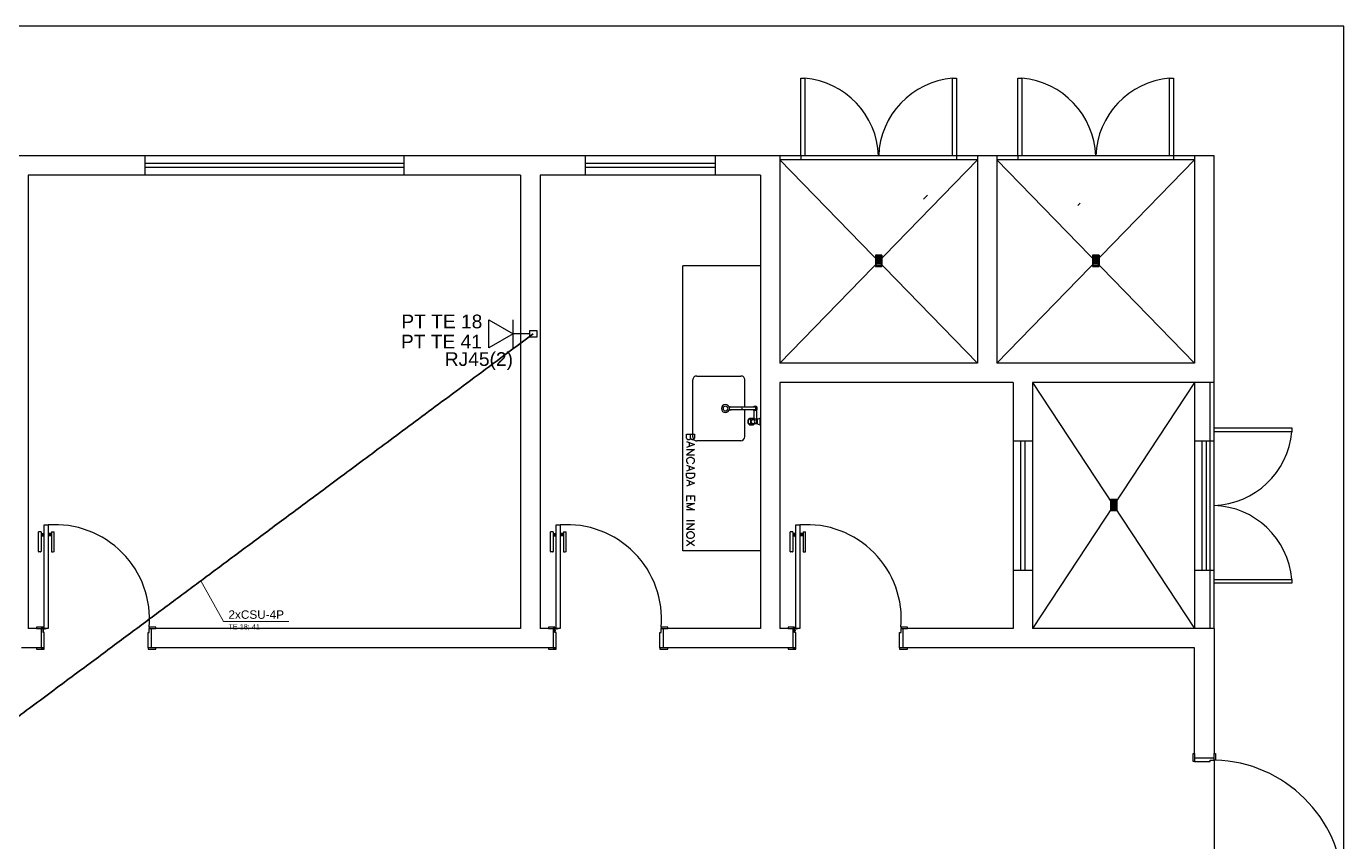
# Model space of a CAD drawing. Header units: millimetres. Extents: x -182 to 42, y -1396 to 15.
# Drawn here: x -107.74 to -87.42, y -60.79 to -48.2 of the extents above; entities that cross this region are included whole.
import ezdxf

# ---------------------------------------------------------------- set-up
doc = ezdxf.new("R2010")
doc.units = ezdxf.units.MM
doc.header["$LTSCALE"] = 10
doc.header["$MEASUREMENT"] = 0
doc.layers.add('Arquitetura', color=8, linetype='Continuous')
doc.layers.add('P-SIMBOL', color=170, linetype='Continuous')
for name, color, linetype, lineweight in [('CE-Condutos', 6, 'Continuous', 30), ('CE-Textos fios', 7, 'Continuous', 20), ('CE-Textos pontos', 5, 'Continuous', 20)]:
    doc.layers.add(name, color=color, linetype=linetype, lineweight=lineweight)
doc.styles.add('Arial', font='arial.ttf')
pattern_1 = [(45, (-181.00047, -82.99746), (-0.08838835, 0.08838835), [])]

msp = doc.modelspace()

# ---------------------------------------------------------------- hatches: boundary and pattern name
at = {"layer": 'Arquitetura', "linetype": 'Continuous'}
h = msp.add_hatch(dxfattribs=at)
h.set_pattern_fill('ANSI31', color=256, style=0)
h.set_pattern_definition(pattern_1)
h.paths.add_polyline_path([(-93.826, -50.83), (-93.828, -50.826), (-93.828, -50.822), (-93.828, -50.818), (-93.83, -50.814), (-93.832, -50.812), (-93.834, -50.808), (-93.836, -50.804), (-93.838, -50.8), (-93.84, -50.798), (-93.844, -50.796), (-93.846, -50.792), (-93.85, -50.79), (-93.854, -50.788), (-93.858, -50.788), (-93.86, -50.786), (-93.864, -50.786), (-93.868, -50.784), (-93.872, -50.784), (-93.876, -50.784), (-93.88, -50.786), (-93.884, -50.786), (-93.888, -50.788), (-93.892, -50.788), (-93.896, -50.79), (-93.9, -50.792), (-93.902, -50.796), (-93.904, -50.798), (-93.908, -50.8), (-93.91, -50.804), (-93.912, -50.808), (-93.914, -50.812), (-93.916, -50.814), (-93.916, -50.818), (-93.918, -50.822), (-93.918, -50.826), (-93.918, -50.83), (-93.918, -50.83), (-93.918, -50.834), (-93.918, -50.838), (-93.916, -50.842), (-93.916, -50.846), (-93.914, -50.85), (-93.912, -50.854), (-93.91, -50.856), (-93.908, -50.86), (-93.904, -50.862), (-93.902, -50.866), (-93.9, -50.868), (-93.896, -50.87), (-93.892, -50.872), (-93.888, -50.874), (-93.884, -50.874), (-93.88, -50.876), (-93.876, -50.876), (-93.872, -50.876), (-93.868, -50.876), (-93.864, -50.876), (-93.86, -50.874), (-93.858, -50.874), (-93.854, -50.872), (-93.85, -50.87), (-93.846, -50.868), (-93.844, -50.866), (-93.84, -50.862), (-93.838, -50.86), (-93.836, -50.856), (-93.834, -50.854), (-93.832, -50.85), (-93.83, -50.846), (-93.828, -50.842), (-93.828, -50.838), (-93.828, -50.834), (-93.826, -50.83), (-93.826, -50.83)])
h = msp.add_hatch(dxfattribs=at)
h.set_pattern_fill('ANSI31', color=256, style=0)
h.set_pattern_definition(pattern_1)
h.paths.add_polyline_path([(-91.482, -50.924), (-91.482, -50.92), (-91.482, -50.916), (-91.484, -50.912), (-91.484, -50.908), (-91.486, -50.904), (-91.488, -50.9), (-91.49, -50.898), (-91.492, -50.894), (-91.496, -50.892), (-91.498, -50.888), (-91.502, -50.886), (-91.504, -50.884), (-91.508, -50.882), (-91.512, -50.88), (-91.516, -50.88), (-91.52, -50.878), (-91.524, -50.878), (-91.528, -50.878), (-91.532, -50.878), (-91.536, -50.878), (-91.54, -50.88), (-91.544, -50.88), (-91.546, -50.882), (-91.55, -50.884), (-91.554, -50.886), (-91.556, -50.888), (-91.56, -50.892), (-91.562, -50.894), (-91.564, -50.898), (-91.568, -50.9), (-91.568, -50.904), (-91.57, -50.908), (-91.572, -50.912), (-91.572, -50.916), (-91.572, -50.92), (-91.572, -50.924), (-91.572, -50.924), (-91.572, -50.928), (-91.572, -50.932), (-91.572, -50.936), (-91.57, -50.938), (-91.568, -50.942), (-91.568, -50.946), (-91.564, -50.95), (-91.562, -50.952), (-91.56, -50.956), (-91.556, -50.958), (-91.554, -50.96), (-91.55, -50.962), (-91.546, -50.964), (-91.544, -50.966), (-91.54, -50.968), (-91.536, -50.968), (-91.532, -50.968), (-91.528, -50.97), (-91.524, -50.968), (-91.52, -50.968), (-91.516, -50.968), (-91.512, -50.966), (-91.508, -50.964), (-91.504, -50.962), (-91.502, -50.96), (-91.498, -50.958), (-91.496, -50.956), (-91.492, -50.952), (-91.49, -50.95), (-91.488, -50.946), (-91.486, -50.942), (-91.484, -50.938), (-91.484, -50.936), (-91.482, -50.932), (-91.482, -50.928), (-91.482, -50.924), (-91.482, -50.924)])

# ---------------------------------------------------------------- linework, layer by layer
for p, q in [((-87.415, -48.203), (-181, -48.203)), ((-96.116, -50.203), (-156.204, -50.203)), ((-105.912, -50.203), (-105.912, -50.503)), ((-101.913, -50.323), (-105.912, -50.323)), ((-101.913, -50.383), (-105.912, -50.383)), ((-101.913, -50.203), (-101.913, -50.503)), ((-99.115, -50.203), (-99.115, -50.503)), ((-97.114, -50.323), (-99.115, -50.323)), ((-97.114, -50.383), (-99.115, -50.383)), ((-97.114, -50.203), (-97.114, -50.503)), ((-93.066, -50.203), (-96.116, -50.203)), ((-96.116, -50.203), (-96.116, -53.402)), ((-93.066, -50.263), (-96.116, -50.263)), ((-92.766, -50.203), (-93.066, -50.203)), ((-93.066, -50.203), (-93.066, -53.402)), ((-89.717, -50.203), (-92.766, -50.203)), ((-92.766, -50.203), (-92.766, -53.402)), ((-89.717, -50.263), (-92.766, -50.263)), ((-89.415, -50.203), (-89.717, -50.203)), ((-89.717, -50.203), (-89.717, -53.402)), ((-100.113, -50.503), (-107.712, -50.503)), ((-107.712, -50.503), (-107.712, -57.501)), ((-100.113, -50.503), (-100.113, -57.501)), ((-96.414, -50.503), (-99.813, -50.503)), ((-99.813, -50.503), (-99.813, -57.501)), ((-96.414, -50.503), (-96.414, -57.501)), ((-93.066, -53.402), (-96.116, -53.402)), ((-89.717, -53.402), (-92.766, -53.402)), ((-92.514, -53.702), (-96.116, -53.702)), ((-96.116, -53.702), (-96.116, -57.501)), ((-92.514, -53.702), (-92.514, -57.501)), ((-89.415, -53.702), (-92.214, -53.702)), ((-92.214, -53.702), (-92.214, -57.501)), ((-89.717, -53.702), (-89.717, -57.501)), ((-89.475, -57.501), (-89.475, -53.702)), ((-89.415, -57.501), (-89.415, -53.702)), ((-92.394, -56.602), (-92.394, -54.602)), ((-92.336, -54.602), (-92.336, -56.602)), ((-89.597, -56.602), (-89.597, -54.602)), ((-89.535, -54.602), (-89.535, -56.602)), ((-107.584, -57.501), (-107.712, -57.501)), ((-100.113, -57.501), (-105.742, -57.501)), ((-99.683, -57.501), (-99.813, -57.501)), ((-96.414, -57.501), (-97.843, -57.501)), ((-95.986, -57.501), (-96.116, -57.501)), ((-92.514, -57.501), (-94.144, -57.501)), ((-89.415, -57.501), (-92.214, -57.501)), ((-89.415, -57.501), (-89.415, -59.431)), ((-107.584, -57.801), (-107.814, -57.801)), ((-99.683, -57.801), (-105.742, -57.801)), ((-95.986, -57.801), (-97.843, -57.801)), ((-89.717, -57.801), (-94.144, -57.801)), ((-89.717, -59.431), (-89.717, -57.801))]:
    msp.add_line(p, q, dxfattribs=at)
at = {"layer": 'Arquitetura'}
for p, q in [((-87.415, -83.397), (-87.415, -48.203)), ((-96.116, -50.263), (-93.066, -53.402)), ((-96.116, -53.402), (-93.066, -50.263)), ((-95.79, -50.203), (-95.79, -50.263)), ((-93.39, -50.203), (-93.39, -50.263)), ((-92.766, -53.402), (-89.717, -50.263)), ((-89.717, -53.402), (-92.766, -50.263)), ((-92.44, -50.203), (-92.44, -50.263)), ((-90.041, -50.203), (-90.041, -50.263)), ((-89.415, -53.702), (-89.415, -50.203)), ((-94.538, -51.738), (-94.64, -51.738)), ((-94.64, -51.738), (-94.64, -51.91)), ((-94.538, -51.754), (-94.64, -51.754)), ((-94.538, -51.772), (-94.64, -51.772)), ((-94.538, -51.792), (-94.64, -51.792)), ((-94.538, -51.814), (-94.64, -51.814)), ((-94.538, -51.738), (-94.538, -51.91)), ((-91.189, -51.738), (-91.291, -51.738)), ((-91.291, -51.738), (-91.291, -51.91)), ((-91.189, -51.754), (-91.291, -51.754)), ((-91.189, -51.772), (-91.291, -51.772)), ((-91.189, -51.792), (-91.291, -51.792)), ((-91.189, -51.814), (-91.291, -51.814)), ((-91.189, -51.738), (-91.189, -51.91)), ((-96.414, -51.902), (-97.611, -51.902)), ((-97.611, -56.302), (-97.611, -51.902)), ((-94.538, -51.83), (-94.64, -51.83)), ((-94.538, -51.852), (-94.64, -51.852)), ((-94.538, -51.872), (-94.64, -51.872)), ((-94.538, -51.894), (-94.64, -51.894)), ((-94.64, -51.91), (-94.538, -51.91)), ((-91.189, -51.83), (-91.291, -51.83)), ((-91.189, -51.852), (-91.291, -51.852)), ((-91.189, -51.872), (-91.291, -51.872)), ((-91.189, -51.894), (-91.291, -51.894)), ((-91.291, -51.91), (-91.189, -51.91)), ((-97.396, -53.602), (-96.716, -53.602)), ((-97.456, -54.542), (-97.456, -53.662)), ((-96.656, -54.082), (-96.656, -53.662)), ((-92.214, -53.702), (-89.717, -57.501)), ((-89.717, -53.702), (-92.214, -57.501)), ((-96.866, -54.082), (-96.876, -54.082)), ((-96.866, -54.122), (-96.876, -54.122)), ((-96.524, -54.082), (-96.866, -54.082)), ((-96.524, -54.122), (-96.866, -54.122)), ((-96.656, -54.542), (-96.656, -54.122)), ((-96.574, -54.254), (-96.532, -54.254)), ((-96.49, -54.082), (-96.524, -54.082)), ((-96.49, -54.122), (-96.524, -54.122)), ((-96.516, -54.13), (-96.516, -54.26)), ((-96.476, -54.13), (-96.476, -54.27)), ((-96.458, -54.27), (-96.414, -54.248)), ((-96.574, -54.354), (-96.532, -54.354)), ((-96.546, -54.274), (-96.504, -54.274)), ((-96.546, -54.336), (-96.504, -54.336)), ((-96.476, -54.27), (-96.506, -54.27)), ((-96.458, -54.34), (-96.506, -54.34)), ((-96.458, -54.27), (-96.476, -54.27)), ((-96.458, -54.34), (-96.458, -54.27)), ((-96.458, -54.34), (-96.414, -54.362)), ((-97.555, -54.558), (-97.555, -54.502)), ((-97.555, -54.502), (-97.432, -54.502)), ((-97.549, -54.574), (-97.555, -54.558)), ((-97.555, -54.612), (-97.432, -54.66)), ((-97.432, -54.66), (-97.555, -54.706)), ((-97.541, -54.584), (-97.549, -54.574)), ((-97.534, -54.588), (-97.541, -54.584)), ((-97.512, -54.588), (-97.534, -54.588)), ((-97.504, -54.584), (-97.512, -54.588)), ((-97.512, -54.63), (-97.512, -54.69)), ((-97.496, -54.574), (-97.504, -54.584)), ((-97.492, -54.558), (-97.496, -54.574)), ((-97.492, -54.558), (-97.492, -54.502)), ((-97.484, -54.574), (-97.492, -54.558)), ((-97.478, -54.584), (-97.484, -54.574)), ((-97.466, -54.588), (-97.478, -54.584)), ((-97.454, -54.588), (-97.466, -54.588)), ((-97.446, -54.584), (-97.454, -54.588)), ((-97.436, -54.574), (-97.446, -54.584)), ((-97.432, -54.558), (-97.436, -54.574)), ((-97.432, -54.502), (-97.432, -54.558)), ((-97.396, -54.6), (-96.716, -54.6)), ((-92.514, -54.602), (-92.214, -54.602)), ((-89.717, -54.602), (-89.415, -54.602)), ((-97.555, -54.736), (-97.432, -54.736)), ((-97.432, -54.736), (-97.555, -54.82)), ((-97.555, -54.82), (-97.432, -54.82)), ((-97.526, -54.868), (-97.537, -54.876)), ((-97.508, -54.862), (-97.526, -54.868)), ((-97.478, -54.862), (-97.508, -54.862)), ((-97.462, -54.868), (-97.478, -54.862)), ((-97.45, -54.876), (-97.462, -54.868)), ((-97.549, -54.884), (-97.555, -54.896)), ((-97.555, -54.896), (-97.555, -54.922)), ((-97.555, -54.922), (-97.549, -54.934)), ((-97.555, -54.978), (-97.432, -55.024)), ((-97.432, -55.024), (-97.555, -55.07)), ((-97.537, -54.876), (-97.549, -54.884)), ((-97.549, -54.934), (-97.537, -54.948)), ((-97.537, -54.948), (-97.526, -54.952)), ((-97.512, -54.994), (-97.512, -55.054)), ((-97.462, -54.952), (-97.45, -54.948)), ((-97.436, -54.884), (-97.45, -54.876)), ((-97.45, -54.948), (-97.436, -54.934)), ((-97.432, -54.896), (-97.436, -54.884)), ((-97.436, -54.934), (-97.432, -54.922)), ((-97.432, -54.922), (-97.432, -54.896)), ((-97.555, -55.1), (-97.432, -55.1)), ((-97.555, -55.142), (-97.555, -55.1)), ((-97.549, -55.16), (-97.555, -55.142)), ((-97.555, -55.206), (-97.432, -55.256)), ((-97.432, -55.256), (-97.555, -55.302)), ((-97.537, -55.172), (-97.549, -55.16)), ((-97.526, -55.176), (-97.537, -55.172)), ((-97.508, -55.184), (-97.526, -55.176)), ((-97.512, -55.228), (-97.512, -55.286)), ((-97.478, -55.184), (-97.508, -55.184)), ((-97.462, -55.176), (-97.478, -55.184)), ((-97.45, -55.172), (-97.462, -55.176)), ((-97.436, -55.16), (-97.45, -55.172)), ((-97.432, -55.142), (-97.436, -55.16)), ((-97.432, -55.1), (-97.432, -55.142)), ((-97.555, -55.454), (-97.432, -55.454)), ((-97.555, -55.454), (-97.555, -55.536)), ((-97.492, -55.454), (-97.492, -55.506)), ((-97.432, -55.454), (-97.432, -55.536)), ((-97.555, -55.57), (-97.432, -55.57)), ((-97.432, -55.57), (-97.555, -55.616)), ((-97.555, -55.616), (-97.432, -55.666)), ((-97.432, -55.666), (-97.555, -55.666)), ((-90.913, -55.506), (-91.015, -55.506)), ((-91.015, -55.506), (-91.015, -55.68)), ((-90.913, -55.524), (-91.015, -55.524)), ((-90.913, -55.54), (-91.015, -55.54)), ((-90.913, -55.562), (-91.015, -55.562)), ((-90.913, -55.582), (-91.015, -55.582)), ((-90.913, -55.6), (-91.015, -55.6)), ((-90.913, -55.62), (-91.015, -55.62)), ((-90.913, -55.642), (-91.015, -55.642)), ((-90.913, -55.664), (-91.015, -55.664)), ((-91.015, -55.68), (-90.913, -55.68)), ((-90.913, -55.506), (-90.913, -55.68)), ((-97.432, -55.836), (-97.555, -55.836)), ((-97.555, -55.886), (-97.432, -55.886)), ((-97.432, -55.886), (-97.555, -55.968)), ((-97.555, -55.968), (-97.432, -55.968)), ((-97.549, -56.036), (-97.555, -56.048)), ((-97.555, -56.048), (-97.555, -56.068)), ((-97.555, -56.068), (-97.549, -56.082)), ((-97.537, -56.022), (-97.549, -56.036)), ((-97.549, -56.082), (-97.537, -56.094)), ((-97.526, -56.018), (-97.537, -56.022)), ((-97.508, -56.01), (-97.526, -56.018)), ((-97.478, -56.01), (-97.508, -56.01)), ((-97.462, -56.018), (-97.478, -56.01)), ((-97.45, -56.022), (-97.462, -56.018)), ((-97.436, -56.036), (-97.45, -56.022)), ((-97.45, -56.094), (-97.436, -56.082)), ((-97.432, -56.048), (-97.436, -56.036)), ((-97.436, -56.082), (-97.432, -56.068)), ((-97.432, -56.068), (-97.432, -56.048)), ((-97.432, -56.14), (-97.555, -56.226)), ((-97.432, -56.226), (-97.555, -56.14)), ((-97.537, -56.094), (-97.526, -56.098)), ((-97.526, -56.098), (-97.508, -56.106)), ((-97.508, -56.106), (-97.478, -56.106)), ((-97.478, -56.106), (-97.462, -56.098)), ((-97.462, -56.098), (-97.45, -56.094)), ((-96.414, -56.302), (-97.611, -56.302)), ((-92.514, -56.602), (-92.214, -56.602)), ((-89.717, -56.602), (-89.415, -56.602)), ((-107.45, -57.505), (-107.456, -57.505)), ((-99.551, -57.505), (-99.557, -57.505)), ((-95.852, -57.505), (-95.858, -57.505)), ((-107.48, -57.535), (-107.48, -57.529)), ((-99.581, -57.535), (-99.581, -57.529)), ((-95.882, -57.535), (-95.882, -57.529)), ((-89.415, -59.531), (-89.415, -61.491))]:
    msp.add_line(p, q, dxfattribs=at)
at = {"layer": 'Arquitetura', "color": 3, "linetype": 'Continuous'}
for p, q in [((-107.552, -56.312), (-107.552, -56.01)), ((-107.512, -56.01), (-107.512, -56.312)), ((-107.466, -56.092), (-107.466, -56.012)), ((-107.398, -56.092), (-107.398, -56.012)), ((-107.352, -56.01), (-107.352, -56.312)), ((-107.312, -56.312), (-107.312, -56.01)), ((-99.653, -56.312), (-99.653, -56.01)), ((-99.613, -56.01), (-99.613, -56.312)), ((-99.567, -56.092), (-99.567, -56.012)), ((-99.499, -56.092), (-99.499, -56.012)), ((-99.453, -56.01), (-99.453, -56.312)), ((-99.413, -56.312), (-99.413, -56.01)), ((-95.956, -56.312), (-95.956, -56.01)), ((-95.916, -56.01), (-95.916, -56.312)), ((-95.87, -56.092), (-95.87, -56.012)), ((-95.802, -56.092), (-95.802, -56.012)), ((-95.756, -56.01), (-95.756, -56.312)), ((-95.716, -56.312), (-95.716, -56.01)), ((-107.52, -56.318), (-107.548, -56.318)), ((-107.346, -56.318), (-107.318, -56.318)), ((-99.621, -56.318), (-99.649, -56.318)), ((-99.447, -56.318), (-99.419, -56.318)), ((-95.922, -56.318), (-95.95, -56.318)), ((-95.748, -56.318), (-95.72, -56.318))]:
    msp.add_line(p, q, dxfattribs=at)
at = {"layer": 'Arquitetura', "color": 3}
for p, q in [((-107.512, -56.01), (-107.552, -56.01)), ((-107.512, -56.032), (-107.466, -56.032)), ((-107.512, -56.052), (-107.466, -56.052)), ((-107.512, -56.072), (-107.466, -56.072)), ((-107.466, -56.012), (-107.462, -56.012)), ((-107.466, -56.092), (-107.462, -56.092)), ((-107.398, -56.012), (-107.402, -56.012)), ((-107.398, -56.092), (-107.402, -56.092)), ((-107.352, -56.032), (-107.398, -56.032)), ((-107.352, -56.052), (-107.398, -56.052)), ((-107.352, -56.072), (-107.398, -56.072)), ((-107.352, -56.01), (-107.312, -56.01)), ((-99.613, -56.01), (-99.653, -56.01)), ((-99.613, -56.032), (-99.567, -56.032)), ((-99.613, -56.052), (-99.567, -56.052)), ((-99.613, -56.072), (-99.567, -56.072)), ((-99.567, -56.012), (-99.563, -56.012)), ((-99.567, -56.092), (-99.563, -56.092)), ((-99.499, -56.012), (-99.503, -56.012)), ((-99.499, -56.092), (-99.503, -56.092)), ((-99.453, -56.032), (-99.499, -56.032)), ((-99.453, -56.052), (-99.499, -56.052)), ((-99.453, -56.072), (-99.499, -56.072)), ((-99.453, -56.01), (-99.413, -56.01)), ((-95.916, -56.01), (-95.956, -56.01)), ((-95.916, -56.032), (-95.87, -56.032)), ((-95.916, -56.052), (-95.87, -56.052)), ((-95.916, -56.072), (-95.87, -56.072)), ((-95.87, -56.012), (-95.866, -56.012)), ((-95.87, -56.092), (-95.866, -56.092)), ((-95.802, -56.012), (-95.806, -56.012)), ((-95.802, -56.092), (-95.806, -56.092)), ((-95.756, -56.032), (-95.802, -56.032)), ((-95.756, -56.052), (-95.802, -56.052)), ((-95.756, -56.072), (-95.802, -56.072)), ((-95.756, -56.01), (-95.716, -56.01))]:
    msp.add_line(p, q, dxfattribs=at)
at = {"layer": 'Arquitetura', "color": 2}
for p, q in [((-107.462, -57.501), (-107.462, -55.902)), ((-107.462, -55.902), (-107.402, -55.902)), ((-107.402, -55.902), (-107.402, -57.501)), ((-99.563, -57.501), (-99.563, -55.902)), ((-99.563, -55.902), (-99.503, -55.902)), ((-99.503, -55.902), (-99.503, -57.501)), ((-95.866, -57.501), (-95.866, -55.902)), ((-95.866, -55.902), (-95.806, -55.902)), ((-95.806, -55.902), (-95.806, -57.501)), ((-107.402, -57.501), (-107.462, -57.501)), ((-99.503, -57.501), (-99.563, -57.501)), ((-95.806, -57.501), (-95.866, -57.501))]:
    msp.add_line(p, q, dxfattribs=at)
at = {"layer": 'Arquitetura'}
for points in [[(-95.79, -50.203), (-95.79, -49.003), (-95.73, -49.003), (-95.73, -50.203), (-95.79, -50.203)], [(-93.45, -50.203), (-93.45, -49.003), (-93.39, -49.003), (-93.39, -50.203), (-93.45, -50.203)], [(-92.44, -50.203), (-92.44, -49.003), (-92.38, -49.003), (-92.38, -50.203), (-92.44, -50.203)], [(-90.101, -50.203), (-90.101, -49.003), (-90.041, -49.003), (-90.041, -50.203), (-90.101, -50.203)], [(-89.415, -54.402), (-88.217, -54.402), (-88.217, -54.462), (-89.415, -54.462), (-89.415, -54.402)], [(-89.415, -56.742), (-88.217, -56.742), (-88.217, -56.801), (-89.415, -56.801), (-89.415, -56.742)], [(-107.458, -57.505), (-107.456, -57.505), (-107.456, -57.503)], [(-107.452, -57.505), (-107.452, -57.507), (-107.448, -57.507), (-107.448, -57.505), (-107.458, -57.505), (-107.458, -57.507), (-107.454, -57.507), (-107.454, -57.505)], [(-107.448, -57.505), (-107.45, -57.505), (-107.45, -57.503)], [(-99.559, -57.505), (-99.557, -57.505), (-99.557, -57.503)], [(-99.553, -57.505), (-99.553, -57.507), (-99.549, -57.507), (-99.549, -57.505), (-99.559, -57.505), (-99.559, -57.507), (-99.555, -57.507), (-99.555, -57.505)], [(-99.549, -57.505), (-99.551, -57.505), (-99.551, -57.503)], [(-95.86, -57.505), (-95.858, -57.505), (-95.858, -57.503)], [(-95.854, -57.505), (-95.854, -57.507), (-95.85, -57.507), (-95.85, -57.505), (-95.86, -57.505), (-95.86, -57.507), (-95.856, -57.507), (-95.856, -57.505)], [(-95.85, -57.505), (-95.852, -57.505), (-95.852, -57.503)], [(-107.478, -57.527), (-107.48, -57.529), (-107.48, -57.529)], [(-107.478, -57.537), (-107.48, -57.535), (-107.48, -57.535)], [(-107.478, -57.531), (-107.478, -57.531), (-107.478, -57.537), (-107.478, -57.537), (-107.478, -57.527), (-107.478, -57.527), (-107.478, -57.531), (-107.478, -57.531)], [(-99.579, -57.527), (-99.581, -57.529), (-99.581, -57.529)], [(-99.579, -57.537), (-99.581, -57.535), (-99.581, -57.535)], [(-99.579, -57.531), (-99.579, -57.531), (-99.579, -57.537), (-99.579, -57.537), (-99.579, -57.527), (-99.579, -57.527), (-99.579, -57.531), (-99.579, -57.531)], [(-95.88, -57.527), (-95.882, -57.529), (-95.884, -57.529)], [(-95.88, -57.537), (-95.882, -57.535), (-95.884, -57.535)], [(-95.88, -57.531), (-95.88, -57.531), (-95.88, -57.537), (-95.88, -57.537), (-95.88, -57.527), (-95.88, -57.527), (-95.88, -57.531), (-95.88, -57.531)]]:
    msp.add_lwpolyline(points, dxfattribs=at)
at = {"layer": 'Arquitetura', "linetype": 'Continuous'}
for points in [[(-96.576, -54.254), (-96.582, -54.256), (-96.588, -54.258), (-96.594, -54.262), (-96.598, -54.268), (-96.602, -54.276), (-96.606, -54.282), (-96.608, -54.292), (-96.61, -54.3), (-96.61, -54.31), (-96.608, -54.318), (-96.606, -54.326), (-96.602, -54.334), (-96.598, -54.342), (-96.594, -54.346), (-96.588, -54.352), (-96.582, -54.354), (-96.576, -54.354)], [(-96.548, -54.272), (-96.552, -54.266), (-96.556, -54.26), (-96.562, -54.258), (-96.568, -54.256), (-96.574, -54.254)], [(-96.516, -54.26), (-96.518, -54.258), (-96.522, -54.256), (-96.524, -54.256), (-96.528, -54.256), (-96.532, -54.254)], [(-96.506, -54.27), (-96.508, -54.268), (-96.51, -54.264), (-96.512, -54.262), (-96.514, -54.26), (-96.516, -54.26)], [(-96.582, -54.344), (-96.578, -54.344), (-96.574, -54.34), (-96.57, -54.336), (-96.566, -54.332), (-96.564, -54.326), (-96.562, -54.318), (-96.56, -54.31), (-96.56, -54.302), (-96.56, -54.296), (-96.562, -54.288), (-96.564, -54.28), (-96.568, -54.276), (-96.572, -54.27), (-96.576, -54.268), (-96.58, -54.266), (-96.584, -54.266), (-96.588, -54.268), (-96.592, -54.27), (-96.596, -54.276), (-96.598, -54.28), (-96.6, -54.288), (-96.602, -54.296), (-96.602, -54.302), (-96.602, -54.31), (-96.602, -54.318), (-96.6, -54.326), (-96.598, -54.332), (-96.594, -54.336), (-96.59, -54.34), (-96.586, -54.344), (-96.582, -54.344)], [(-96.576, -54.354), (-96.57, -54.354), (-96.562, -54.352), (-96.558, -54.348), (-96.552, -54.344), (-96.548, -54.338)], [(-96.532, -54.354), (-96.526, -54.354), (-96.52, -54.352), (-96.514, -54.35), (-96.51, -54.346), (-96.506, -54.34)], [(-96.504, -54.272), (-96.504, -54.272), (-96.506, -54.27), (-96.506, -54.27), (-96.506, -54.27), (-96.506, -54.27)], [(-96.506, -54.34), (-96.506, -54.34), (-96.506, -54.34), (-96.506, -54.338), (-96.504, -54.338), (-96.504, -54.338)]]:
    msp.add_lwpolyline(points, dxfattribs=at)
at = {"layer": 'Arquitetura', "color": 3}
for points in [[(-107.482, -57.481), (-107.584, -57.481), (-107.584, -57.501), (-107.482, -57.501), (-107.482, -57.481)], [(-105.742, -57.481), (-105.842, -57.481), (-105.842, -57.501), (-105.742, -57.501), (-105.742, -57.481)], [(-99.583, -57.481), (-99.683, -57.481), (-99.683, -57.501), (-99.583, -57.501), (-99.583, -57.481)], [(-97.843, -57.481), (-97.943, -57.481), (-97.943, -57.501), (-97.843, -57.501), (-97.843, -57.481)], [(-95.886, -57.481), (-95.986, -57.481), (-95.986, -57.501), (-95.886, -57.501), (-95.886, -57.481)], [(-94.144, -57.481), (-94.244, -57.481), (-94.244, -57.501), (-94.144, -57.501), (-94.144, -57.481)], [(-107.462, -57.801), (-107.512, -57.801), (-107.584, -57.801), (-107.584, -57.821), (-107.462, -57.821), (-107.462, -57.801)], [(-105.742, -57.801), (-105.862, -57.801), (-105.862, -57.821), (-105.742, -57.821), (-105.742, -57.801)], [(-99.563, -57.801), (-99.613, -57.801), (-99.683, -57.801), (-99.683, -57.821), (-99.563, -57.821), (-99.563, -57.801)], [(-97.843, -57.801), (-97.963, -57.801), (-97.963, -57.821), (-97.843, -57.821), (-97.843, -57.801)], [(-95.866, -57.801), (-95.916, -57.801), (-95.986, -57.801), (-95.986, -57.821), (-95.866, -57.821), (-95.866, -57.801)], [(-94.144, -57.801), (-94.266, -57.801), (-94.266, -57.821), (-94.144, -57.821), (-94.144, -57.801)], [(-89.717, -59.431), (-89.717, -59.551), (-89.737, -59.551), (-89.737, -59.431), (-89.717, -59.431)], [(-89.395, -59.431), (-89.395, -59.531), (-89.415, -59.531), (-89.415, -59.431), (-89.395, -59.431)]]:
    msp.add_lwpolyline(points, close=True, dxfattribs=at)
at = {"layer": 'Arquitetura', "color": 2}
for points in [[(-107.462, -57.561), (-107.482, -57.561), (-107.482, -57.501), (-107.512, -57.501), (-107.512, -57.801), (-107.462, -57.801), (-107.462, -57.561)], [(-105.862, -57.561), (-105.842, -57.561), (-105.842, -57.501), (-105.812, -57.501), (-105.812, -57.801), (-105.862, -57.801), (-105.862, -57.561)], [(-99.563, -57.561), (-99.583, -57.561), (-99.583, -57.501), (-99.613, -57.501), (-99.613, -57.801), (-99.563, -57.801), (-99.563, -57.561)], [(-97.963, -57.561), (-97.943, -57.561), (-97.943, -57.501), (-97.913, -57.501), (-97.913, -57.801), (-97.963, -57.801), (-97.963, -57.561)], [(-95.866, -57.561), (-95.886, -57.561), (-95.886, -57.501), (-95.916, -57.501), (-95.916, -57.801), (-95.866, -57.801), (-95.866, -57.561)], [(-94.266, -57.561), (-94.244, -57.561), (-94.244, -57.501), (-94.216, -57.501), (-94.216, -57.801), (-94.266, -57.801), (-94.266, -57.561)], [(-89.475, -59.551), (-89.475, -59.531), (-89.415, -59.531), (-89.415, -59.501), (-89.717, -59.501), (-89.717, -59.551), (-89.475, -59.551)]]:
    msp.add_lwpolyline(points, close=True, dxfattribs=at)
at = {"layer": 'Arquitetura', "color": 1}
for points in [[(-107.48, -57.511), (-107.482, -57.507), (-107.482, -57.507), (-107.482, -57.511), (-107.482, -57.551), (-107.48, -57.551), (-107.48, -57.511)], [(-107.474, -57.503), (-107.478, -57.501), (-107.478, -57.501), (-107.472, -57.501), (-107.432, -57.501), (-107.432, -57.503), (-107.474, -57.503)], [(-99.581, -57.511), (-99.583, -57.507), (-99.583, -57.507), (-99.583, -57.511), (-99.583, -57.551), (-99.581, -57.551), (-99.581, -57.511)], [(-99.575, -57.503), (-99.579, -57.501), (-99.579, -57.501), (-99.573, -57.501), (-99.533, -57.501), (-99.533, -57.503), (-99.575, -57.503)], [(-95.884, -57.511), (-95.886, -57.507), (-95.886, -57.507), (-95.886, -57.511), (-95.886, -57.551), (-95.884, -57.551), (-95.884, -57.511)], [(-95.876, -57.503), (-95.88, -57.501), (-95.88, -57.501), (-95.876, -57.501), (-95.836, -57.501), (-95.836, -57.503), (-95.876, -57.503)]]:
    msp.add_lwpolyline(points, dxfattribs=at)
for centre in [(-107.478, -57.507), (-99.579, -57.507), (-95.88, -57.507)]:
    msp.add_circle(centre, 0.005, dxfattribs=at)
at = {"layer": 'Arquitetura'}
for centre, radius, start, end in [((-95.84, -50.249), 1.25, 2.0779, 84.9845), ((-93.34, -50.249), 1.25, 95.0155, 177.922), ((-92.49, -50.249), 1.25, 2.0779, 84.9845), ((-89.991, -50.249), 1.25, 95.0155, 177.922), ((-97.398, -53.66), 0.0578, 88.5161, 181.484), ((-96.71, -53.658), 0.0547, 354.972, 95.0276), ((-96.954, -54.104), 0.0614, 90, 180), ((-96.954, -54.104), 0.0614, 0, 90), ((-96.954, -54.104), 0.0614, 180, 270), ((-96.954, -54.104), 0.036, 90, 180), ((-96.954, -54.104), 0.036, 180, 270), ((-96.954, -54.104), 0.036, 0, 90), ((-96.954, -54.104), 0.036, 270, 0), ((-96.954, -54.104), 0.0614, 270, 0), ((-96.876, -54.102), 0.0223, 63.7208, 296.279), ((-96.876, -54.102), 0.02, 90, 270), ((-96.744, -54.102), 0.0465, 334.556, 25.4445), ((-96.496, -54.102), 0.0345, 125.419, 144.581), ((-96.496, -54.102), 0.0345, 215.419, 234.581), ((-96.496, -54.102), 0.0345, 54.5813, 125.419), ((-96.496, -54.102), 0.0345, 234.581, 305.419), ((-96.496, -54.102), 0.0253, 232.252, 127.748), ((-96.532, -54.102), 0.0465, 334.556, 25.4445), ((-96.496, -54.102), 0.0345, 305.419, 54.5813), ((-95.864, -54.304), 0.557, 174.375, 185.625), ((-96.488, -54.304), 0.067, 153.975, 206.025), ((-96.552, -54.274), 0.004, 333.975, 32.1559), ((-96.552, -54.336), 0.004, 327.844, 26.0251), ((-96.398, -54.304), 0.11, 164.314, 195.686), ((-96.508, -54.274), 0.004, 344.314, 31.5675), ((-96.508, -54.336), 0.004, 328.433, 15.6861), ((-96.316, -54.304), 0.163, 167.538, 192.462), ((-89.461, -54.352), 1.25, 272.078, 354.985), ((-97.398, -54.544), 0.0578, 178.516, 271.484), ((-96.718, -54.54), 0.0614, 270, 0), ((-89.461, -56.849), 1.25, 5.0155, 87.9221), ((-107.296, -57.355), 1.458, 355.064, 94.2065), ((-99.397, -57.355), 1.458, 355.064, 94.2065), ((-95.698, -57.355), 1.458, 355.064, 94.2065), ((-89.461, -61.577), 2.047, 2.4121, 88.1744)]:
    msp.add_arc(centre, radius, start, end, dxfattribs=at)
at = {"layer": 'Arquitetura', "color": 3, "linetype": 'Continuous'}
for centre, start, end in [((-107.546, -56.312), 180, 260.538), ((-107.52, -56.312), 260.538, 0), ((-107.346, -56.312), 180, 279.462), ((-107.318, -56.312), 279.462, 0), ((-99.647, -56.312), 180, 260.538), ((-99.619, -56.312), 260.538, 0), ((-99.447, -56.312), 180, 279.462), ((-99.419, -56.312), 279.462, 0), ((-95.95, -56.312), 180, 260.538), ((-95.922, -56.312), 260.538, 0), ((-95.748, -56.312), 180, 279.462), ((-95.722, -56.312), 279.462, 0)]:
    msp.add_arc(centre, 0.006, start, end, dxfattribs=at)
at = {"layer": 'CE-Condutos', "linetype": 'Continuous'}
msp.add_spline([(-110.183, -60.584), (-109.698, -60.223), (-109.244, -59.886), (-108.819, -59.569), (-108.42, -59.272), (-108.044, -58.993), (-107.69, -58.73), (-107.356, -58.481), (-107.039, -58.245), (-106.736, -58.021), (-106.447, -57.805), (-106.168, -57.598), (-105.898, -57.397), (-105.633, -57.2), (-105.373, -57.006), (-105.114, -56.814), (-104.855, -56.621), (-104.592, -56.426), (-104.325, -56.227), (-104.051, -56.023), (-103.767, -55.812), (-103.471, -55.592), (-103.162, -55.362), (-102.836, -55.12), (-102.492, -54.864), (-102.127, -54.593), (-101.74, -54.305), (-101.328, -53.998), (-100.888, -53.671), (-100.419, -53.322), (-99.918, -52.95)], degree=3, dxfattribs=at)
at = {"layer": 'CE-Textos fios'}
for p, q in [((-105.048, -56.765), (-104.696, -57.391)), ((-104.696, -57.391), (-103.69, -57.391)), ((-104.696, -57.391), (-103.69, -57.391))]:
    msp.add_line(p, q, dxfattribs=at)
at = {"layer": 'P-SIMBOL'}
for p, q in [((-100.603, -53.166), (-100.603, -52.734)), ((-100.603, -52.734), (-100.228, -52.95)), ((-100.228, -53.166), (-100.228, -52.734)), ((-100.228, -52.95), (-100.603, -53.166)), ((-99.971, -52.95), (-100.228, -52.95)), ((-99.971, -53.003), (-99.971, -52.897)), ((-99.971, -52.897), (-99.865, -52.897)), ((-99.865, -53.003), (-99.971, -53.003)), ((-99.865, -52.897), (-99.865, -53.003))]:
    msp.add_line(p, q, dxfattribs=at)

# ---------------------------------------------------------------- texts
at = {"layer": 'CE-Textos fios', "attachment_point": 7, "line_spacing_factor": 0.798, "style": 'Arial'}
for s, insert, char_height, width in [('2xCSU-4P', (-104.621, -57.352), 0.13, 1.248), ('TE 18; 41', (-104.621, -57.529), 0.08, 0.864)]:
    msp.add_mtext(s, dxfattribs=dict(at, insert=insert, char_height=char_height, width=width))
at = {"layer": 'CE-Textos pontos', "char_height": 0.2118, "attachment_point": 9, "line_spacing_factor": 0.798, "style": 'Arial'}
for s, insert, width in [('PT TE 18', (-100.704, -52.869), 2.03328), ('PT TE 41', (-100.71, -53.176), 2.03328), ('RJ45(2)', (-100.231, -53.51), 1.77912)]:
    msp.add_mtext(s, dxfattribs=dict(at, insert=insert, width=width))

doc.saveas('drawing.dxf')
